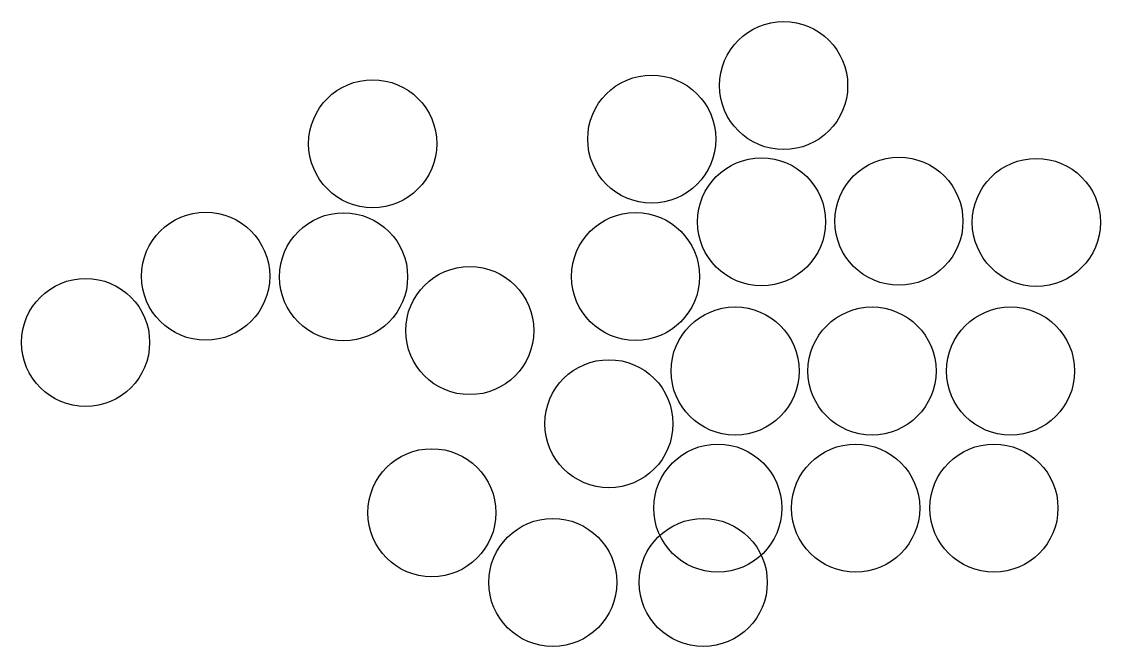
# Model space of a CAD drawing. Header units: millimetres. Extents: x 2125 to 2352, y 1406 to 1538.
import ezdxf

# ---------------------------------------------------------------- set-up
doc = ezdxf.new("R2010")
doc.units = ezdxf.units.MM
doc.layers.add('TopSilkLayer', color=7, linetype='Continuous', true_color=0xffcc00)

msp = doc.modelspace()

# ---------------------------------------------------------------- linework, layer by layer
at = {"layer": 'TopSilkLayer', "color": 0}
for centre in [(2285.67, 1524.17), (2257.86, 1512.89), (2199.04, 1511.91), (2281.01, 1495.44), (2309.98, 1495.56), (2338.95, 1495.32), (2163.82, 1483.97), (2192.91, 1483.85), (2254.45, 1483.91), (2219.51, 1472.5), (2138.52, 1470.01), (2275.45, 1463.98), (2304.3, 1463.98), (2333.51, 1463.98), (2248.84, 1452.87), (2211.51, 1434.1), (2271.79, 1435.07), (2300.85, 1435.07), (2330.01, 1435.07), (2237.01, 1419.4), (2268.73, 1419.4)]:
    msp.add_circle(centre, 13.5, dxfattribs=at)

doc.saveas('drawing.dxf')
